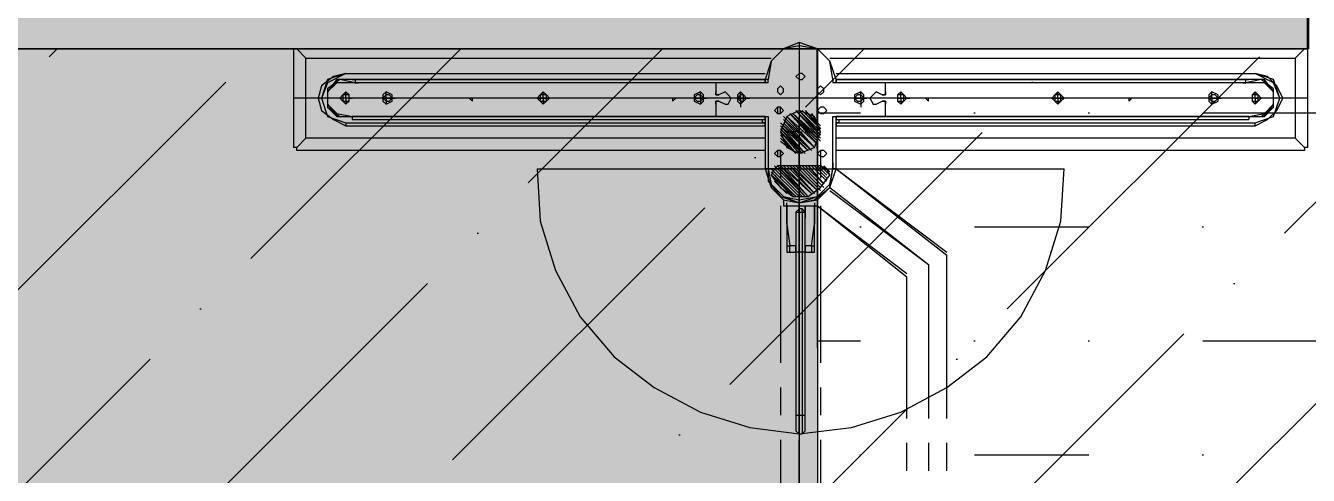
# Model space of a CAD drawing. Header units: millimetres. Extents: x 263321 to 2483465, y 33647 to 614421.
# Drawn here: x 2377769 to 2379197, y 411107 to 411608 of the extents above; entities that cross this region are included whole.
import ezdxf

# ---------------------------------------------------------------- set-up
doc = ezdxf.new("R2010")
doc.units = ezdxf.units.MM
for name, color, linetype, lineweight in [('A-FURN-LOOSE', 24, 'Continuous', 18), ('A-GYPSUM PARTITION', 250, 'Continuous', 35), ('FURNITURE', 30, 'Continuous', 5), ('TOA-FL-CPT-1', 8, 'Continuous', 5)]:
    doc.layers.add(name, color=color, linetype=linetype, lineweight=lineweight)
for name, color, linetype in [('CEILING TOA', 250, 'Continuous'), ('FLOORING TOA', 7, 'Continuous'), ('PDF_6', 7, 'Continuous'), ('PDF_AR_01_PARTITION FULL HT', 7, 'Continuous'), ('PDF_BORDTEXT', 7, 'Continuous'), ('PDF_Centre', 7, 'Continuous'), ('PDF_DIMS', 7, 'Continuous'), ('PDF_FLs Combi Centre (N-W)', 7, 'Continuous'), ('PDF_FLs Left Unit (N)', 7, 'Continuous'), ('PDF_NEW', 7, 'Continuous')]:
    doc.layers.add(name, color=color, linetype=linetype)

# ---------------------------------------------------------------- blocks, each defined once
blk = doc.blocks.new('G$C45963954')
at = {"layer": 'PDF_6', "color": 6, "true_color": 0xff00ff}
for points in [[(266.3, 682.2), (273.6, 689.5), (266.3, 678.5), (277.3, 689.5)], [(266.3, 674.9), (277.3, 685.8)], [(200.6, 660.3), (222.5, 678.5), (200.6, 656.7)], [(226.2, 678.5), (200.6, 653), (229.8, 678.5), (200.6, 649.4), (233.5, 678.5), (204.3, 645.7), (237.1, 678.5), (204.3, 642.1), (237.1, 674.9)], [(204.3, 663.9), (218.9, 678.5)], [(204.3, 667.6), (215.2, 674.9)], [(204.3, 642.1), (240.8, 674.9), (207.9, 638.4), (240.8, 674.9)], [(207.9, 638.4), (244.4, 671.2), (207.9, 634.8)], [(244.4, 671.2), (211.6, 634.8), (248.1, 667.6), (215.2, 634.8)], [(266.3, 663.9), (288.2, 682.2), (266.3, 660.3), (288.2, 682.2)], [(266.3, 656.7), (291.8, 682.2)], [(266.3, 645.7), (295.5, 674.9), (266.3, 642.1), (299.1, 671.2), (266.3, 638.4), (299.1, 671.2)], [(248.1, 667.6), (215.2, 631.1), (248.1, 663.9), (218.9, 631.1), (251.7, 660.3), (222.5, 631.1), (251.7, 656.7), (226.2, 631.1), (251.7, 653)], [(266.3, 634.8), (299.1, 667.6), (266.3, 631.1), (302.8, 663.9), (266.3, 627.5), (302.8, 660.3), (266.3, 623.8)], [(270, 620.2), (302.8, 653)], [(229.8, 631.1), (251.7, 649.4), (233.5, 631.1)], [(237.1, 631.1), (248.1, 645.7)], [(273.6, 620.2), (302.8, 649.4), (277.3, 620.2)], [(277.3, 623.8), (302.8, 645.7)], [(280.9, 623.8), (299.1, 642.1)], [(284.5, 623.8), (299.1, 638.4)]]:
    blk.add_lwpolyline(points, dxfattribs=at)
for points in [[(266.3, 671.2), (280.9, 685.8)], [(266.3, 667.6), (284.5, 685.8)], [(266.3, 653), (291.8, 678.5)], [(266.3, 649.4), (295.5, 678.5)], [(270, 623.8), (302.8, 656.7)]]:
    blk.add_lwpolyline(points, close=True, dxfattribs=at)
at = {"layer": 'PDF_AR_01_PARTITION FULL HT', "color": 2, "true_color": 0xffff00}
blk.add_lwpolyline([(120.4, 653), (2247.2, 653)], dxfattribs=at)
at = {"layer": 'PDF_BORDTEXT', "color": 2, "true_color": 0xffff00}
blk.add_lwpolyline([(583.7, 653), (270, 653)], dxfattribs=at)
at = {"layer": 'PDF_Centre', "color": 8, "true_color": 0x808080}
for points in [[(270, 696.8), (372.1, 828.1)], [(270, 696.8), (368.5, 828.1)], [(565.5, 828.1), (372.1, 828.1)], [(627.5, 828.1), (594.6, 828.1)], [(291.8, 689.5), (383, 806.2)], [(295.5, 689.5), (383, 806.2)], [(383, 806.2), (565.5, 806.2)], [(594.6, 806.2), (627.5, 806.2)], [(313.7, 674.9), (397.6, 780.7)], [(313.7, 674.9), (394, 780.7)], [(565.5, 780.7), (397.6, 780.7)], [(627.5, 780.7), (594.6, 780.7)], [(248.1, 678.5), (280.9, 678.5)], [(313.7, 678.5), (499.8, 678.5)], [(529, 678.5), (561.8, 678.5)], [(591, 678.5), (780.7, 678.5)], [(280.9, 653), (248.1, 653)], [(499.8, 653), (313.7, 653)], [(561.8, 653), (529, 653)], [(780.7, 653), (591, 653)], [(248.1, 631.1), (280.9, 631.1)], [(313.7, 631.1), (499.8, 631.1)], [(529, 631.1), (561.8, 631.1)], [(591, 631.1), (780.7, 631.1)]]:
    blk.add_lwpolyline(points, dxfattribs=at)
at = {"layer": 'PDF_DIMS', "color": 4, "true_color": 0x00ffff}
blk.add_lwpolyline([(186.1, 1254.9), (186.1, 54.7)], dxfattribs=at)
at = {"layer": 'PDF_FLs Combi Centre (N-W)', "color": 2}
for points in [[(127.7, 1254.9), (244.4, 1254.9)], [(127.7, 1251.3), (127.7, 1254.9)], [(127.7, 1251.3), (138.6, 1240.3)], [(127.7, 1251.3), (127.7, 674.9)], [(233.5, 1240.3), (244.4, 1251.3)], [(244.4, 1254.9), (244.4, 1251.3)], [(244.4, 1251.3), (248.1, 1251.3)], [(248.1, 1251.3), (248.1, 696.8)], [(138.6, 1240.3), (233.5, 1240.3)], [(138.6, 689.5), (138.6, 1240.3)], [(233.5, 1240.3), (233.5, 696.8)], [(270, 342.9), (270, 966.7)], [(270, 342.9), (332, 346.6), (390.3, 364.8), (445.1, 394), (492.5, 434.1), (529, 481.5), (558.2, 536.3), (576.4, 594.6), (583.7, 653), (576.4, 715), (558.2, 773.4), (529, 828.1), (492.5, 875.5), (445.1, 915.7), (390.3, 944.8), (332, 963.1), (270, 966.7)], [(127.7, 634.8), (127.7, 58.4)], [(138.6, 69.3), (138.6, 620.2)], [(207.9, 612.9), (207.9, 127.7)], [(207.9, 612.9), (207.9, 124)], [(207.9, 127.7), (207.9, 612.9)], [(211.6, 124), (211.6, 612.9)], [(215.2, 116.7), (215.2, 612.9)], [(215.2, 116.7), (215.2, 609.2)], [(233.5, 612.9), (233.5, 69.3)], [(248.1, 612.9), (248.1, 58.4)], [(207.9, 124), (207.9, 554.5)], [(167.8, 127.7), (164.2, 109.4), (175.1, 94.8), (197, 94.8), (207.9, 109.4), (207.9, 127.7)], [(164.2, 124), (164.2, 105.8), (178.8, 94.8), (197, 94.8), (207.9, 105.8), (207.9, 124)], [(167.8, 124), (167.8, 105.8), (178.8, 94.8), (193.3, 94.8), (204.3, 105.8), (207.9, 124)], [(167.8, 124), (167.8, 105.8), (178.8, 94.8), (193.3, 94.8), (207.9, 105.8), (207.9, 124)], [(207.9, 131.3), (207.9, 127.7)], [(207.9, 124), (207.9, 127.7)], [(207.9, 124), (207.9, 127.7)], [(138.6, 69.3), (127.7, 58.4)], [(233.5, 69.3), (138.6, 69.3)], [(244.4, 58.4), (233.5, 69.3)], [(127.7, 54.7), (127.7, 58.4)], [(127.7, 54.7), (244.4, 54.7)], [(244.4, 58.4), (244.4, 54.7)], [(248.1, 58.4), (244.4, 58.4)]]:
    blk.add_lwpolyline(points, dxfattribs=at)
at = {"layer": 'PDF_FLs Left Unit (N)', "color": 8, "true_color": 0x808080}
for points in [[(218.9, 1192.9), (211.6, 1207.5), (200.6, 1218.5), (186.1, 1225.8), (171.5, 1218.5), (160.5, 1207.5), (156.9, 1192.9)], [(215.2, 1192.9), (207.9, 1214.8), (186.1, 1222.1), (164.2, 1214.8), (156.9, 1192.9)], [(156.9, 696.8), (156.9, 1192.9)], [(156.9, 696.8), (156.9, 1192.9)], [(164.2, 696.8), (164.2, 1185.6)], [(207.9, 1185.6), (207.9, 696.8)], [(215.2, 696.8), (215.2, 1192.9)], [(218.9, 1192.9), (215.2, 1192.9)], [(218.9, 696.8), (218.9, 1192.9)], [(164.2, 1182), (164.2, 696.8)], [(207.9, 696.8), (207.9, 1182)], [(270, 696.8), (270, 693.1)], [(310.1, 671.2), (313.7, 671.2)], [(313.7, 671.2), (335.6, 671.2)], [(361.2, 667.6), (335.6, 671.2)], [(361.2, 667.6), (361.2, 671.2)], [(361.2, 667.6), (361.2, 660.3)], [(361.2, 667.6), (364.8, 667.6), (368.5, 667.6)], [(561.8, 656.7), (561.8, 660.3)], [(561.8, 653), (561.8, 656.7)], [(561.8, 649.4), (561.8, 653)], [(313.7, 638.4), (310.1, 638.4)], [(335.6, 638.4), (313.7, 638.4)], [(335.6, 638.4), (361.2, 642.1)], [(361.2, 649.4), (361.2, 642.1)], [(368.5, 642.1), (364.8, 642.1), (361.2, 642.1)], [(361.2, 638.4), (361.2, 642.1)], [(156.9, 116.7), (156.9, 612.9)], [(156.9, 116.7), (156.9, 612.9)], [(164.2, 616.5), (164.2, 612.9)], [(164.2, 612.9), (164.2, 127.7)], [(164.2, 124), (164.2, 612.9)], [(218.9, 116.7), (218.9, 612.9)], [(270, 616.5), (270, 612.9)], [(156.9, 116.7), (164.2, 94.8), (186.1, 87.6), (207.9, 94.8), (215.2, 116.7)], [(156.9, 116.7), (160.5, 102.1), (171.5, 87.6), (186.1, 83.9), (200.6, 87.6), (211.6, 102.1), (218.9, 116.7)], [(215.2, 116.7), (218.9, 116.7)]]:
    blk.add_lwpolyline(points, dxfattribs=at)
at = {"layer": 'PDF_FLs Left Unit (N)', "color": 2}
for points in [[(215.2, 1192.9), (207.9, 1214.8), (186.1, 1222.1), (167.8, 1214.8), (156.9, 1192.9)], [(207.9, 1185.6), (207.9, 1203.9), (197, 1214.8), (178.8, 1214.8), (164.2, 1203.9), (164.2, 1185.6)], [(207.9, 1182), (207.9, 1200.2), (197, 1214.8), (175.1, 1214.8), (164.2, 1200.2), (167.8, 1182)], [(207.9, 1185.6), (204.3, 1203.9), (193.3, 1214.8), (178.8, 1214.8), (167.8, 1203.9), (167.8, 1185.6)], [(207.9, 1185.6), (207.9, 1203.9), (193.3, 1214.8), (178.8, 1214.8), (167.8, 1203.9), (167.8, 1185.6)], [(156.9, 696.8), (156.9, 1192.9)], [(164.2, 1185.6), (164.2, 696.8)], [(164.2, 1185.6), (164.2, 1182)], [(167.8, 1185.6), (167.8, 755.2)], [(167.8, 1185.6), (167.8, 1182)], [(207.9, 755.2), (207.9, 1185.6)], [(207.9, 1182), (207.9, 1185.6)], [(207.9, 1185.6), (211.6, 1185.6)], [(207.9, 1182), (207.9, 1185.6)], [(211.6, 696.8), (211.6, 1185.6)], [(215.2, 700.4), (215.2, 1192.9)], [(164.2, 696.8), (164.2, 1182)], [(167.8, 1178.3), (167.8, 1182), (164.2, 1182)], [(167.8, 1178.3), (167.8, 1182)], [(207.9, 1182), (207.9, 1178.3)], [(207.9, 1182), (207.9, 696.8)], [(207.9, 1182), (207.9, 1178.3)], [(211.6, 715), (211.6, 1171)], [(186.1, 1138.2), (186.1, 1149.1)], [(186.1, 952.1), (186.1, 966.7)], [(186.1, 769.7), (186.1, 780.7)], [(182.4, 755.2), (167.8, 755.2)], [(178.8, 755.2), (167.8, 755.2)], [(167.8, 755.2), (167.8, 693.1)], [(178.8, 755.2), (182.4, 755.2)], [(182.4, 751.5), (178.8, 744.2), (182.4, 740.6), (186.1, 736.9), (193.3, 740.6), (193.3, 744.2), (189.7, 751.5)], [(182.4, 751.5), (178.8, 744.2), (182.4, 740.6), (186.1, 736.9), (193.3, 740.6), (193.3, 744.2), (189.7, 751.5)], [(182.4, 755.2), (182.4, 751.5)], [(182.4, 751.5), (182.4, 755.2)], [(189.7, 751.5), (189.7, 755.2)], [(193.3, 755.2), (189.7, 755.2)], [(189.7, 755.2), (193.3, 755.2)], [(189.7, 755.2), (189.7, 751.5)], [(207.9, 755.2), (193.3, 755.2)], [(207.9, 755.2), (193.3, 755.2)], [(207.9, 693.1), (207.9, 755.2)], [(186.1, 718.7), (186.1, 729.6)], [(211.6, 711.4), (211.6, 715)], [(207.9, 696.8), (211.6, 696.8), (211.6, 700.4)], [(215.2, 700.4), (211.6, 700.4)], [(215.2, 700.4), (215.2, 696.8), (218.9, 696.8)], [(164.2, 696.8), (142.3, 689.5), (127.7, 674.9), (120.4, 653), (127.7, 634.8), (142.3, 620.2), (164.2, 612.9)], [(164.2, 693.1), (142.3, 689.5), (127.7, 674.9), (124, 653), (127.7, 634.8), (142.3, 620.2), (164.2, 616.5)], [(164.2, 693.1), (142.3, 689.5), (127.7, 674.9), (124, 653), (127.7, 634.8), (142.3, 620.2), (164.2, 616.5)], [(164.2, 693.1), (142.3, 689.5), (127.7, 674.9), (124, 653), (127.7, 634.8), (142.3, 620.2), (164.2, 616.5)], [(167.8, 696.8), (164.2, 696.8)], [(164.2, 696.8), (167.8, 696.8)], [(164.2, 693.1), (167.8, 693.1)], [(164.2, 693.1), (167.8, 693.1)], [(211.6, 696.8), (207.9, 696.8)], [(270, 696.8), (207.9, 696.8)], [(270, 693.1), (207.9, 693.1)], [(270, 693.1), (207.9, 693.1)], [(262.7, 693.1), (259, 693.1)], [(270, 693.1), (262.7, 693.1)], [(262.7, 616.5), (284.5, 616.5), (302.8, 631.1), (310.1, 653), (306.4, 671.2), (291.8, 689.5), (270, 693.1)], [(262.7, 693.1), (266.3, 693.1), (270, 693.1)], [(277.3, 689.5), (270, 685.8), (266.3, 678.5)], [(270, 612.9), (291.8, 620.2), (306.4, 634.8), (310.1, 653), (306.4, 674.9), (291.8, 689.5), (270, 696.8)], [(270, 616.5), (288.2, 620.2), (302.8, 634.8), (306.4, 653), (302.8, 674.9), (288.2, 689.5), (270, 693.1)], [(270, 616.5), (288.2, 620.2), (302.8, 634.8), (310.1, 653), (302.8, 674.9), (288.2, 689.5), (270, 693.1)], [(270, 616.5), (288.2, 620.2), (302.8, 634.8), (310.1, 653), (302.8, 674.9), (288.2, 689.5), (270, 693.1)], [(277.3, 620.2), (291.8, 631.1), (302.8, 645.7), (302.8, 663.9), (291.8, 678.5), (277.3, 689.5)], [(266.3, 678.5), (266.3, 627.5)], [(313.7, 674.9), (306.4, 674.9)], [(313.7, 671.2), (313.7, 674.9)], [(313.7, 638.4), (313.7, 671.2)], [(335.6, 671.2), (313.7, 671.2)], [(361.2, 671.2), (335.6, 671.2)], [(368.5, 671.2), (364.8, 671.2), (361.2, 671.2)], [(368.5, 667.6), (368.5, 671.2)], [(361.2, 660.3), (313.7, 660.3)], [(313.7, 660.3), (328.3, 660.3)], [(317.4, 656.7), (321, 660.3)], [(321, 656.7), (317.4, 656.7)], [(317.4, 656.7), (317.4, 653)], [(321, 653), (317.4, 653)], [(321, 649.4), (317.4, 653)], [(321, 656.7), (321, 660.3)], [(561.8, 660.3), (321, 660.3)], [(321, 656.7), (561.8, 656.7)], [(321, 653), (321, 656.7)], [(561.8, 653), (321, 653)], [(321, 649.4), (321, 653)], [(361.2, 660.3), (368.5, 660.3)], [(368.5, 660.3), (368.5, 667.6)], [(580, 660.3), (561.8, 660.3)], [(561.8, 656.7), (583.7, 656.7)], [(583.7, 653), (561.8, 653)], [(583.7, 656.7), (580, 660.3)], [(580, 649.4), (583.7, 653)], [(583.7, 653), (583.7, 656.7)], [(313.7, 634.8), (313.7, 638.4)], [(313.7, 638.4), (335.6, 638.4)], [(321, 649.4), (561.8, 649.4)], [(328.3, 649.4), (361.2, 649.4)], [(335.6, 638.4), (361.2, 638.4)], [(368.5, 649.4), (361.2, 649.4)], [(361.2, 638.4), (364.8, 638.4), (368.5, 638.4)], [(368.5, 642.1), (368.5, 649.4)], [(368.5, 638.4), (368.5, 642.1)], [(561.8, 649.4), (580, 649.4)], [(266.3, 627.5), (270, 623.8), (277.3, 620.2)], [(306.4, 634.8), (313.7, 634.8)], [(156.9, 116.7), (156.9, 612.9)], [(167.8, 616.5), (164.2, 616.5)], [(167.8, 616.5), (164.2, 616.5)], [(164.2, 127.7), (164.2, 612.9)], [(164.2, 612.9), (164.2, 124)], [(167.8, 612.9), (164.2, 612.9)], [(164.2, 612.9), (167.8, 612.9)], [(167.8, 616.5), (167.8, 554.5)], [(207.9, 554.5), (207.9, 616.5)], [(207.9, 616.5), (270, 616.5)], [(207.9, 616.5), (270, 616.5)], [(211.6, 609.2), (211.6, 612.9), (207.9, 612.9)], [(207.9, 612.9), (211.6, 612.9)], [(207.9, 612.9), (270, 612.9)], [(211.6, 609.2), (215.2, 609.2)], [(218.9, 612.9), (215.2, 612.9), (215.2, 609.2)], [(259, 616.5), (262.7, 616.5)], [(262.7, 616.5), (270, 616.5)], [(211.6, 594.6), (211.6, 598.3)], [(211.6, 138.6), (211.6, 594.6)], [(186.1, 580), (186.1, 591)], [(189.7, 558.2), (193.3, 565.5), (193.3, 569.1), (186.1, 572.7), (182.4, 569.1), (178.8, 565.5), (182.4, 558.2)], [(189.7, 558.2), (193.3, 565.5), (193.3, 569.1), (186.1, 572.7), (182.4, 569.1), (178.8, 565.5), (182.4, 558.2)], [(167.8, 554.5), (182.4, 554.5)], [(167.8, 554.5), (167.8, 124)], [(167.8, 554.5), (178.8, 554.5)], [(182.4, 554.5), (178.8, 554.5)], [(182.4, 558.2), (182.4, 554.5)], [(182.4, 554.5), (182.4, 558.2)], [(189.7, 554.5), (189.7, 558.2)], [(189.7, 558.2), (189.7, 554.5)], [(189.7, 554.5), (193.3, 554.5)], [(193.3, 554.5), (189.7, 554.5)], [(193.3, 554.5), (207.9, 554.5)], [(193.3, 554.5), (207.9, 554.5)], [(186.1, 529), (186.1, 539.9)], [(186.1, 342.9), (186.1, 357.5)], [(186.1, 160.5), (186.1, 171.5)], [(164.2, 127.7), (167.8, 127.7), (167.8, 131.3)], [(164.2, 127.7), (164.2, 124)], [(167.8, 127.7), (167.8, 124)], [(207.9, 124), (211.6, 124)], [(156.9, 116.7), (167.8, 94.8), (186.1, 87.6), (207.9, 94.8), (215.2, 116.7)]]:
    blk.add_lwpolyline(points, dxfattribs=at)
for points in [[(193.3, 1192.9), (189.7, 1196.6), (186.1, 1200.2), (182.4, 1196.6), (178.8, 1192.9), (182.4, 1189.3), (186.1, 1189.3), (189.7, 1189.3)], [(189.7, 1192.9), (189.7, 1196.6), (186.1, 1196.6), (182.4, 1196.6), (182.4, 1192.9), (182.4, 1189.3), (186.1, 1189.3), (189.7, 1189.3)], [(193.3, 1141.8), (189.7, 1149.1), (186.1, 1149.1), (182.4, 1149.1), (178.8, 1141.8), (182.4, 1138.2), (186.1, 1138.2), (189.7, 1138.2)], [(189.7, 1141.8), (189.7, 1145.5), (186.1, 1149.1), (182.4, 1145.5), (182.4, 1141.8), (186.1, 1138.2)], [(189.7, 1043.3), (186.1, 1047), (186.1, 1043.3)], [(193.3, 959.4), (189.7, 963.1), (186.1, 966.7), (182.4, 963.1), (178.8, 959.4), (182.4, 955.8), (186.1, 952.1), (189.7, 955.8)], [(189.7, 959.4), (189.7, 963.1), (186.1, 963.1), (182.4, 963.1), (182.4, 959.4), (182.4, 955.8), (186.1, 955.8), (189.7, 955.8)], [(189.7, 806.2), (186.1, 806.2), (186.1, 802.6)], [(193.3, 773.4), (189.7, 777), (186.1, 780.7), (182.4, 777), (178.8, 773.4), (182.4, 769.7), (186.1, 769.7), (189.7, 769.7)], [(189.7, 773.4), (189.7, 777), (186.1, 777), (182.4, 777), (182.4, 773.4), (182.4, 769.7), (186.1, 769.7), (189.7, 769.7)], [(193.3, 726), (189.7, 729.6), (186.1, 729.6), (182.4, 729.6), (178.8, 726), (182.4, 718.7), (186.1, 718.7), (189.7, 718.7)], [(189.7, 726), (186.1, 729.6), (182.4, 726), (182.4, 722.3), (186.1, 718.7), (189.7, 722.3)], [(204.3, 678.5), (204.3, 682.2), (200.6, 685.8), (197, 682.2), (197, 678.5), (200.6, 674.9)], [(255.4, 678.5), (255.4, 682.2), (251.7, 685.8), (248.1, 682.2), (248.1, 678.5), (251.7, 674.9)], [(182.4, 678.5), (178.8, 682.2), (175.1, 682.2), (171.5, 678.5), (175.1, 674.9), (178.8, 674.9)], [(251.7, 653), (244.4, 671.2), (226.2, 678.5), (207.9, 671.2), (200.6, 653), (207.9, 638.4), (226.2, 631.1), (244.4, 638.4)], [(164.2, 653), (164.2, 656.7), (160.5, 660.3), (156.9, 656.7), (156.9, 653), (160.5, 649.4)], [(182.4, 631.1), (178.8, 634.8), (175.1, 634.8), (171.5, 631.1), (175.1, 627.5), (178.8, 627.5)], [(204.3, 631.1), (200.6, 634.8), (197, 631.1), (197, 627.5), (200.6, 623.8), (204.3, 627.5)], [(204.3, 631.1), (200.6, 631.1), (197, 631.1), (197, 627.5), (200.6, 627.5), (204.3, 627.5)], [(255.4, 631.1), (251.7, 634.8), (248.1, 631.1), (248.1, 627.5), (251.7, 623.8), (255.4, 627.5)], [(255.4, 631.1), (251.7, 631.1), (248.1, 631.1), (248.1, 627.5), (251.7, 627.5), (255.4, 627.5)], [(193.3, 583.7), (189.7, 587.3), (186.1, 591), (182.4, 587.3), (178.8, 583.7), (182.4, 580), (186.1, 580), (189.7, 580)], [(189.7, 583.7), (189.7, 587.3), (186.1, 587.3), (182.4, 587.3), (182.4, 583.7), (186.1, 580)], [(193.3, 536.3), (189.7, 539.9), (186.1, 539.9), (182.4, 539.9), (178.8, 536.3), (182.4, 529), (186.1, 529), (189.7, 529)], [(189.7, 536.3), (186.1, 539.9), (182.4, 536.3), (182.4, 532.6), (186.1, 529), (189.7, 532.6)], [(189.7, 503.4), (186.1, 507.1), (186.1, 503.4)], [(193.3, 350.2), (189.7, 353.9), (186.1, 357.5), (182.4, 353.9), (178.8, 350.2), (182.4, 346.6), (186.1, 342.9), (189.7, 346.6)], [(189.7, 350.2), (189.7, 353.9), (186.1, 353.9), (182.4, 353.9), (182.4, 350.2), (182.4, 346.6), (186.1, 346.6), (189.7, 346.6)], [(189.7, 266.3), (186.1, 266.3), (186.1, 262.7)], [(193.3, 164.2), (189.7, 171.5), (186.1, 171.5), (182.4, 171.5), (178.8, 164.2), (182.4, 160.5), (186.1, 160.5), (189.7, 160.5)], [(189.7, 164.2), (189.7, 167.8), (186.1, 171.5), (182.4, 167.8), (182.4, 164.2), (186.1, 160.5)], [(193.3, 116.7), (189.7, 120.4), (186.1, 120.4), (182.4, 120.4), (178.8, 116.7), (182.4, 113.1), (186.1, 109.4), (189.7, 113.1)], [(189.7, 116.7), (189.7, 120.4), (186.1, 120.4), (182.4, 120.4), (182.4, 116.7), (182.4, 113.1), (186.1, 113.1), (189.7, 113.1)]]:
    blk.add_lwpolyline(points, close=True, dxfattribs=at)
at = {"layer": 'PDF_FLs Left Unit (N)', "color": 2, "true_color": 0xffff00}
blk.add_lwpolyline([(368.5, 660.3), (368.5, 649.4)], dxfattribs=at)
at = {"layer": 'PDF_NEW', "color": 6, "true_color": 0xff00ff}
for points in [[(182.4, 1192.9), (178.8, 1192.9)], [(186.1, 1192.9), (182.4, 1192.9)], [(186.1, 1192.9), (186.1, 1196.6)], [(186.1, 1192.9), (189.7, 1192.9)], [(186.1, 1192.9), (186.1, 1189.3)], [(186.1, 1189.3), (186.1, 1185.6)], [(189.7, 1192.9), (193.3, 1192.9)], [(182.4, 1141.8), (178.8, 1141.8)], [(186.1, 1141.8), (182.4, 1141.8)], [(186.1, 1149.1), (186.1, 1152.8)], [(186.1, 1141.8), (186.1, 1145.5)], [(186.1, 1141.8), (189.7, 1141.8)], [(189.7, 1141.8), (193.3, 1141.8)], [(186.1, 1138.2), (186.1, 1134.5)], [(182.4, 959.4), (178.8, 959.4)], [(186.1, 959.4), (182.4, 959.4)], [(186.1, 963.1), (186.1, 966.7)], [(186.1, 959.4), (186.1, 963.1)], [(186.1, 959.4), (189.7, 959.4)], [(186.1, 959.4), (186.1, 955.8)], [(189.7, 959.4), (193.3, 959.4)], [(186.1, 955.8), (186.1, 952.1)], [(186.1, 780.7), (186.1, 784.3)], [(186.1, 773.4), (186.1, 777)], [(182.4, 773.4), (178.8, 773.4)], [(186.1, 773.4), (182.4, 773.4)], [(186.1, 773.4), (189.7, 773.4)], [(186.1, 769.7), (186.1, 766.1)], [(189.7, 773.4), (193.3, 773.4)], [(186.1, 729.6), (186.1, 733.3)], [(182.4, 726), (178.8, 726)], [(186.1, 726), (182.4, 726)], [(186.1, 726), (189.7, 726)], [(186.1, 726), (186.1, 722.3)], [(186.1, 718.7), (186.1, 715)], [(189.7, 726), (197, 726)], [(186.1, 591), (186.1, 594.6)], [(182.4, 583.7), (178.8, 583.7)], [(186.1, 583.7), (182.4, 583.7)], [(186.1, 583.7), (186.1, 587.3)], [(186.1, 583.7), (189.7, 583.7)], [(186.1, 580), (186.1, 576.4)], [(189.7, 583.7), (197, 583.7)], [(182.4, 536.3), (178.8, 536.3)], [(186.1, 536.3), (182.4, 536.3)], [(186.1, 539.9), (186.1, 543.6)], [(186.1, 536.3), (189.7, 536.3)], [(186.1, 536.3), (186.1, 532.6)], [(189.7, 536.3), (193.3, 536.3)], [(186.1, 529), (186.1, 525.3)], [(182.4, 350.2), (178.8, 350.2)], [(186.1, 350.2), (182.4, 350.2)], [(186.1, 353.9), (186.1, 357.5)], [(186.1, 350.2), (186.1, 353.9)], [(186.1, 350.2), (189.7, 350.2)], [(186.1, 350.2), (186.1, 346.6)], [(189.7, 350.2), (193.3, 350.2)], [(186.1, 346.6), (186.1, 342.9)], [(186.1, 171.5), (186.1, 175.1)], [(186.1, 164.2), (186.1, 167.8)], [(182.4, 164.2), (178.8, 164.2)], [(186.1, 164.2), (182.4, 164.2)], [(186.1, 164.2), (189.7, 164.2)], [(186.1, 160.5), (186.1, 156.9)], [(189.7, 164.2), (193.3, 164.2)], [(186.1, 120.4), (186.1, 124)], [(182.4, 116.7), (178.8, 116.7)], [(186.1, 116.7), (182.4, 116.7)], [(186.1, 116.7), (189.7, 116.7)], [(186.1, 116.7), (186.1, 113.1)], [(189.7, 116.7), (193.3, 116.7)]]:
    blk.add_lwpolyline(points, dxfattribs=at)
at = {"layer": 'PDF_NEW', "color": 2}
for points in [[(277.3, 689.5), (270, 685.8), (266.3, 678.5)], [(270, 660.3), (270, 689.5)], [(277.3, 620.2), (291.8, 631.1), (302.8, 645.7), (302.8, 663.9), (291.8, 678.5), (277.3, 689.5)], [(226.2, 660.3), (226.2, 671.2)], [(266.3, 678.5), (266.3, 627.5)], [(222.5, 653), (211.6, 653)], [(226.2, 653), (222.5, 653)], [(226.2, 653), (226.2, 656.7)], [(226.2, 653), (229.8, 653)], [(229.8, 653), (240.8, 653)], [(262.7, 653), (233.5, 653)], [(270, 653), (266.3, 653)], [(270, 653), (270, 656.7)], [(273.6, 653), (306.4, 653)], [(226.2, 649.4), (226.2, 638.4)], [(270, 649.4), (270, 616.5)], [(266.3, 627.5), (270, 623.8), (277.3, 620.2)]]:
    blk.add_lwpolyline(points, dxfattribs=at)
blk.add_lwpolyline([(251.7, 653), (244.4, 671.2), (226.2, 678.5), (207.9, 671.2), (200.6, 653), (207.9, 638.4), (226.2, 631.1), (244.4, 638.4)], close=True, dxfattribs=at)
blk = doc.blocks.new('DR2R')
at = {"layer": 'A-FURN-LOOSE', "color": 8}
for p, q in [((20, 9), (415.1, 252.1)), ((180, -347.1), (640.3, -249.2))]:
    blk.add_line(p, q, dxfattribs=at)
at = {"layer": 'A-FURN-LOOSE'}
blk.add_lwpolyline([(415.1, 252.1), (640.3, -249.2), (159.4, -570.3, -0.382663), (-145.4, 108.4), (415.1, 252.1)], format="xyb", dxfattribs=at)
at = {"layer": 'A-FURN-LOOSE', "color": 8}
for points in [[(-57.9, 131.2), (332.9, 233.3), (342.2, 196.5), (-48.6, 94.4), (-57.9, 131.2)], [(-145.4, 108.4), (20, 9), (180, -347.1), (159.4, -570.3)], [(-169.8, -31.1), (-295.1, -6.9), (-289.7, 21.3), (-167.4, -2.4)], [(234.6, -520.1), (570.6, -295.7), (549.2, -264.4), (213.3, -488.7), (234.6, -520.1)], [(40, -498.3), (-25.1, -608), (-0.5, -622.7), (63.1, -515.6)]]:
    blk.add_lwpolyline(points, dxfattribs=at)

msp = doc.modelspace()

# ---------------------------------------------------------------- hatches: boundary and pattern name
at = {"layer": 'A-GYPSUM PARTITION'}
h = msp.add_hatch(color=20, dxfattribs=at)
h.dxf.hatch_style = 1
h.paths.add_polyline_path([(2365851.233, 411582.061), (2379195.883, 411581.892), (2379195.883, 411681.892), (2365851.233, 411682.061)])
at = {"layer": 'CEILING TOA', "true_color": 0x939598}
h = msp.add_hatch(dxfattribs=at)
h.set_pattern_fill('ANSI36', color=252, scale=50)
h.set_pattern_definition([(45, (13069.08, -8478.74), (84.189901, 308.696304), [396.875, -79.375, 0, -79.375])])
h.paths.add_polyline_path([(2384296.821, 414782.218), (2379196.812, 414782.218), (2379196.812, 411581.892), (2375096.795, 411581.898), (2375096.795, 409582.052), (2386558.478, 409582.052), (2386557.02, 411581.927), (2384296.821, 411581.927)])
edge = h.paths.add_edge_path(flags=16)
edge.add_line((2382896.086, 412232.052), (2380295.742, 412232.052))
edge.add_arc((2380054.997, 411822.952), 474.68, 59.524329, 210.438724)
edge.add_line((2379645.742, 411582.471), (2379645.162, 410682.471))
edge.add_arc((2380094.987, 410482.007), 492.472, 155.979925, 293.983129)
edge.add_line((2380295.161, 410032.052), (2382895.506, 410032.052))
edge.add_arc((2383136.485, 410440.917), 474.596, 239.485434, 390.47762)
edge.add_line((2383545.505, 410681.633), (2383546.086, 411581.633))
edge.add_arc((2383137.364, 411823.175), 474.759, 329.418195, 480.544859)
at = {"layer": 'FLOORING TOA', "true_color": 0xddb3d4}
h = msp.add_hatch(dxfattribs=at)
h.set_pattern_fill('MUDST', color=254, scale=20)
h.set_pattern_definition([(0, (13069.08, -8478.74), (254, 127), [127, -127, 0, -127, 0, -127])])
h.paths.add_polyline_path([(2379196.451, 414782.218), (2384296.459, 414782.218), (2384296.434, 411581.926), (2384538.462, 411581.927), (2384538.462, 409582.052), (2378653.494, 409582.052), (2378650.056, 411581.898), (2379196.451, 411581.892)])
at = {"layer": 'TOA-FL-CPT-1', "true_color": 0xc7c8ca}
h = msp.add_hatch(dxfattribs=at)
h.set_pattern_fill('AR-PARQ1', color=9, scale=3)
h.set_pattern_definition([(90, (90021.1, 24147), (-914.4, 914.4), [914.4, -914.4]), (90, (90173.5, 24147), (-914.4, 914.4), [914.4, -914.4]), (90, (90325.9, 24147), (-914.4, 914.4), [914.4, -914.4]), (90, (90478.3, 24147), (-914.4, 914.4), [914.4, -914.4]), (90, (90630.7, 24147), (-914.4, 914.4), [914.4, -914.4]), (90, (90783.1, 24147), (-914.4, 914.4), [914.4, -914.4]), (90, (90935.5, 24147), (-914.4, 914.4), [914.4, -914.4]), (0, (90021.1, 25061.4), (914.4, -914.4), [914.4, -914.4]), (0, (90021.1, 25213.8), (914.4, -914.4), [914.4, -914.4]), (0, (90021.1, 25366.2), (914.4, -914.4), [914.4, -914.4]), (0, (90021.1, 25518.6), (914.4, -914.4), [914.4, -914.4]), (0, (90021.1, 25671), (914.4, -914.4), [914.4, -914.4]), (0, (90021.1, 25823.4), (914.4, -914.4), [914.4, -914.4]), (0, (90021.1, 25975.8), (914.4, -914.4), [914.4, -914.4])])
edge = h.paths.add_edge_path()
edge.add_arc((2396128.727, -119195.432), 546828.493, 90.92532943, 95.29958843)
edge.add_line((2345621.769, 425295.567), (2345621.769, 409482.052))
edge.add_line((2345621.769, 409482.052), (2347129.201, 409481.857))
edge.add_arc((2347102.083, 408732.348), 750, 0, 87.9279, ccw=False)
edge.add_line((2347852.083, 408732.348), (2347852.23, 389991.103))
edge.add_line((2347852.23, 389991.103), (2342396.706, 389991.103))
edge.add_line((2342396.706, 389991.103), (2342397.172, 380682.159))
edge.add_line((2342397.172, 380682.159), (2351396.796, 380682.159))
edge.add_line((2351396.796, 380682.159), (2351396.796, 379682.052))
edge.add_line((2351396.796, 379682.052), (2350496.796, 379682.052))
edge.add_line((2350496.796, 379682.052), (2350496.796, 377891.004))
edge.add_arc((2372893.597, 61240.666), 317441.417, 85.95303216, 94.04581501, ccw=False)
edge.add_line((2395296.77, 377890.553), (2395296.77, 379682.052))
edge.add_line((2395296.77, 379682.052), (2394396.796, 379682.052))
edge.add_line((2394396.796, 379682.052), (2394396.796, 380682.052))
edge.add_line((2394396.796, 380682.052), (2405177.531, 380682.052))
edge.add_line((2405177.531, 380682.052), (2405177.531, 389182.052))
edge.add_line((2405177.531, 389182.052), (2406496.796, 389182.052))
edge.add_line((2406496.796, 389182.052), (2406496.796, 383082.052))
edge.add_line((2406496.796, 383082.052), (2408136.796, 383082.052))
edge.add_line((2408136.796, 383082.052), (2408136.796, 389182.052))
edge.add_line((2408136.796, 389182.052), (2413779.159, 389181.861))
edge.add_line((2413779.159, 389181.861), (2414010.251, 390682.052))
edge.add_line((2414010.251, 390682.052), (2405396.796, 390682.052))
edge.add_line((2405396.796, 390682.052), (2405396.796, 411581.926))
edge.add_line((2405396.796, 411581.926), (2403146.796, 411581.926))
edge.add_arc((2403146.796, 411881.926), 300, 180, 270, ccw=False)
edge.add_line((2402846.796, 411881.926), (2402846.796, 413382.052))
edge.add_arc((2403146.796, 413382.052), 300, 90, 180, ccw=False)
edge.add_line((2403146.796, 413682.052), (2417553.202, 413682.052))
edge.add_line((2417553.202, 413682.052), (2417799.7, 415282.257))
edge.add_line((2417799.7, 415282.257), (2411837.001, 415281.729))
edge.add_line((2411837.001, 415281.729), (2411837.001, 417657.174))
edge.add_line((2411837.001, 417657.174), (2416421.528, 417657.174))
edge.add_line((2416421.528, 417657.174), (2416421.528, 418657.174))
edge.add_line((2416421.528, 418657.174), (2411836.796, 418657.174))
edge.add_line((2411836.796, 418657.174), (2411836.796, 421262.052))
edge.add_line((2411836.796, 421262.052), (2410296.796, 421262.052))
edge.add_line((2410296.796, 421262.052), (2410296.796, 415281.575))
edge.add_line((2410296.796, 415281.575), (2402846.796, 415281.575))
edge.add_line((2402846.796, 415281.575), (2402846.796, 424532.052))
edge.add_line((2402846.796, 424532.052), (2402846.796, 424581.286))
edge.add_line((2402846.796, 424581.286), (2395396.796, 424582.052))
edge.add_line((2395396.796, 424582.052), (2395396.796, 423682.052))
edge.add_line((2395396.796, 423682.052), (2394396.796, 423682.052))
edge.add_line((2394396.796, 423682.052), (2394396.796, 424581.86))
edge.add_line((2394396.796, 424581.86), (2387296.514, 424582.052))
edge.add_line((2387296.514, 424582.052), (2387297.806, 427561.749))
h.paths.add_polyline_path([(2357571.796, 409582.052), (2403896.373, 409582.052), (2403899.547, 394952.31), (2375096.795, 394783.782), (2375096.795, 396862.052), (2373596.796, 396864.771), (2373596.796, 394782.052), (2369971.795, 394800.838), (2370046.875, 396862.052), (2368385.069, 396703.686), (2368471.796, 394819.625), (2357571.796, 394782.052)], flags=16)
h.paths.add_polyline_path([(2363596.796, 414832.306), (2384296.459, 414782.218), (2384296.434, 411581.926), (2384538.462, 411581.927), (2384538.462, 409582.052), (2378653.494, 409582.052), (2378650.056, 411581.898), (2363596.796, 411631.98)], flags=16)
h.paths.add_polyline_path([(2392707.043, 411682.849), (2384396.821, 411683.632), (2384396.821, 414782.218), (2392707.043, 414781.434)], flags=16)
h.paths.add_polyline_path([(2400346.796, 422010.357), (2401546.802, 422010.357), (2401546.802, 416210.358), (2400346.796, 416210.358)], flags=16)
h.paths.add_polyline_path([(2349453.189, 392877.837), (2349451.159, 392879.273), (2349451.159, 390061.804), (2349453.189, 390060.368)], flags=16)
h.paths.add_polyline_path([(2379396.791, 389980.182), (2384396.796, 389980.182), (2384396.796, 392980.182), (2379396.791, 392980.182)], flags=16)

# ---------------------------------------------------------------- linework, layer by layer
at = {"elevation": 0}
msp.add_lwpolyline([(2365851.233, 411582.061), (2379195.883, 411581.892), (2379195.883, 411681.892), (2365851.233, 411682.061)], dxfattribs=at)
at = {"layer": 'CEILING TOA', "elevation": 0}
msp.add_lwpolyline([(2384296.821, 414782.218), (2379196.812, 414782.218), (2379196.812, 411581.892), (2375096.795, 411581.898), (2375096.795, 409582.052), (2386558.478, 409582.052), (2386557.037, 411581.927), (2384296.821, 411581.927)], close=True, dxfattribs=at)
at = {"layer": 'FLOORING TOA'}
for p, q in [((2379196.812, 411581.892), (2378650.425, 411581.892)), ((2378650.425, 411581.892), (2378650.425, 409582.052))]:
    msp.add_line(p, q, dxfattribs=at)
msp.add_lwpolyline([(2379196.451, 414782.218), (2384296.459, 414782.218), (2384296.434, 411581.926), (2384538.462, 411581.927), (2384538.462, 409582.052), (2378653.494, 409582.052), (2378650.056, 411581.898), (2379196.451, 411581.892)], close=True, dxfattribs=at)

# ---------------------------------------------------------------- block references
at = {"layer": 'A-FURN-LOOSE', "ltscale": 5, "xscale": -1, "rotation": 312.272075889174}
msp.add_blockref('DR2R', (2378660.724, 412202.848, 0.029), dxfattribs=at)
at = {"layer": 'FURNITURE', "xscale": 0.9403759089606419, "yscale": 0.9403759089606419, "zscale": 0.9403759089606419, "rotation": 270}
msp.add_blockref('G$C45963954', (2378015.772, 411701.961), dxfattribs=at)

doc.saveas('drawing.dxf')
